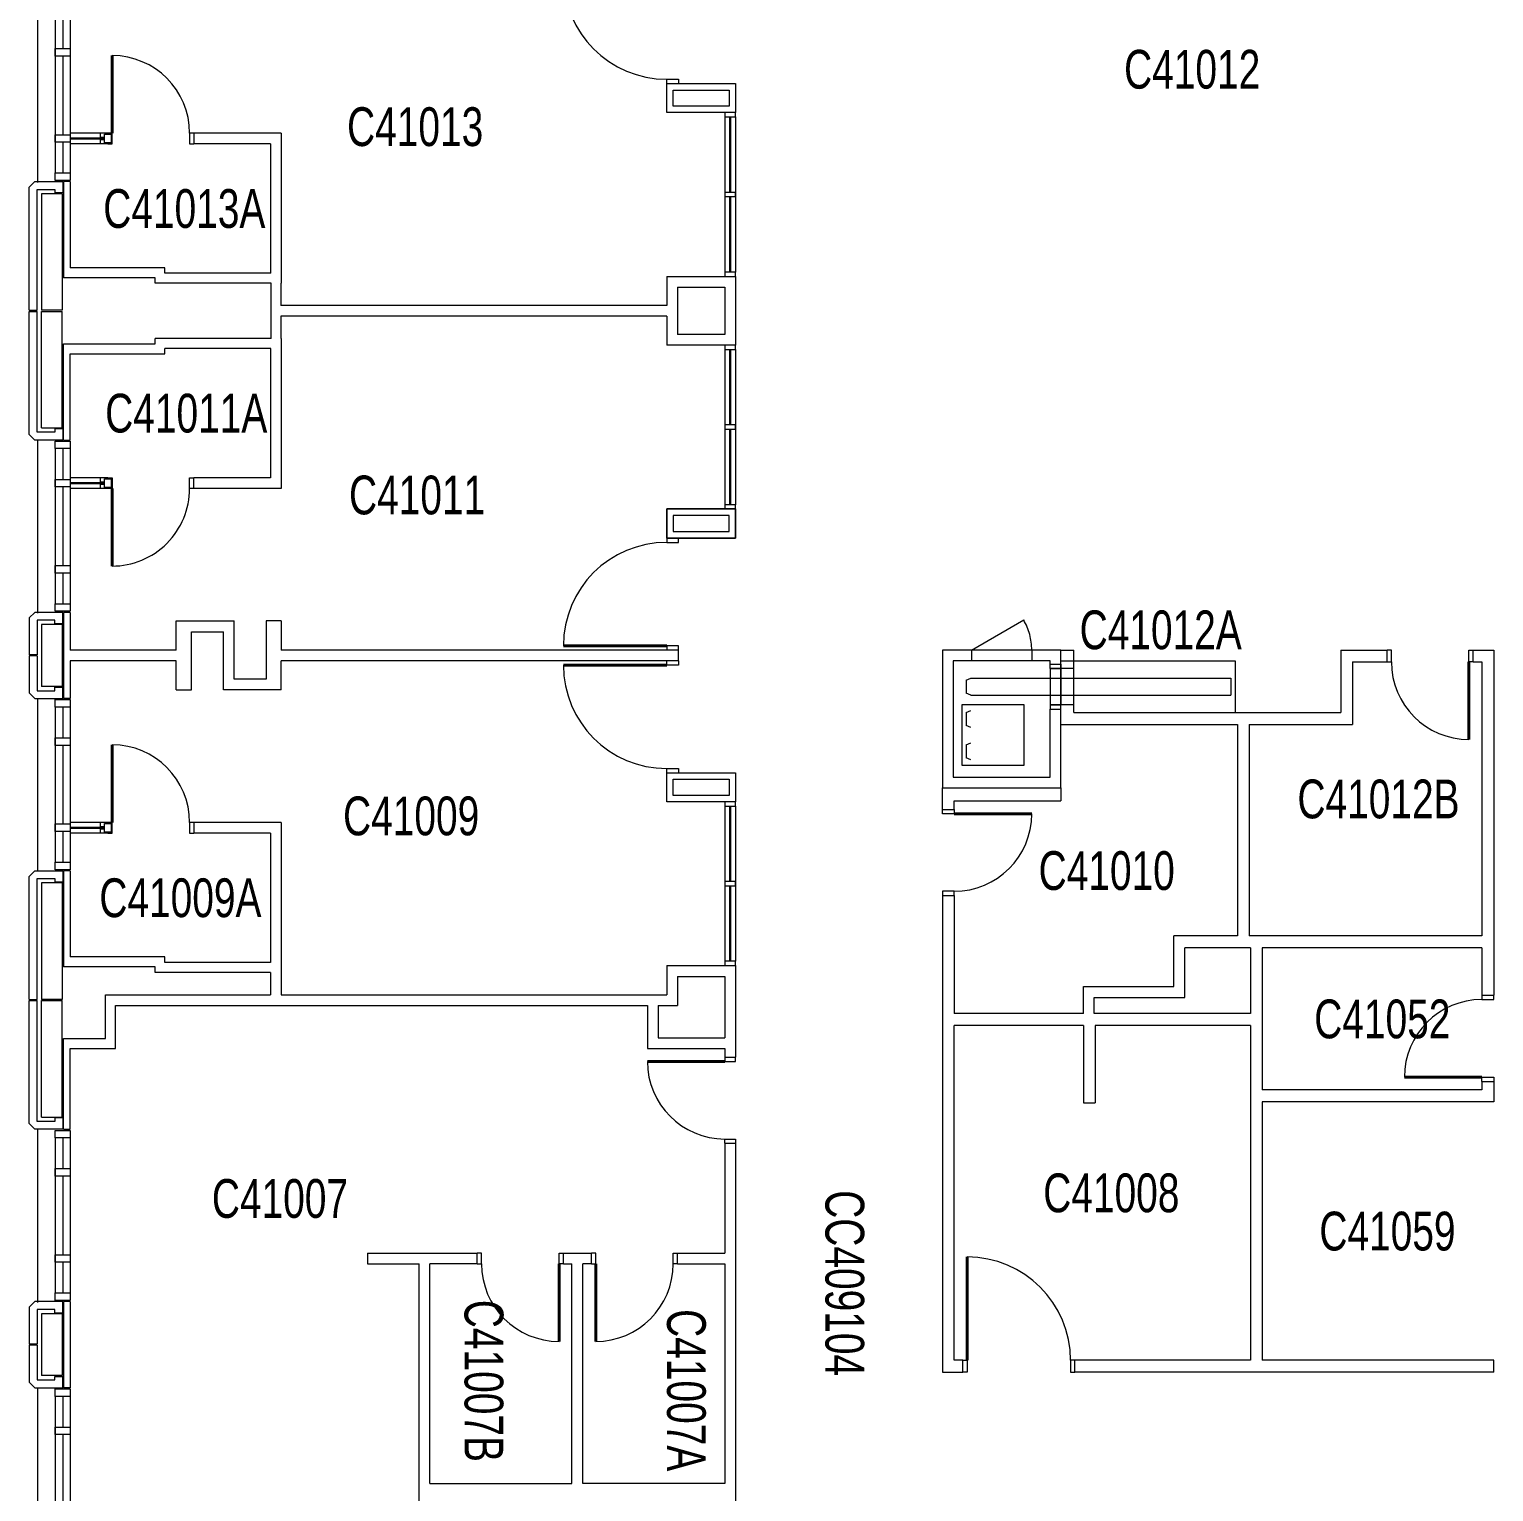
# Model space of a CAD drawing. Header units: inches. Extents: x 1097 to 10841, y 897 to 6841.
# Drawn here: x 9645 to 10325, y 4440 to 5119 of the extents above; entities that cross this region are included whole.
import ezdxf
from ezdxf.enums import TextEntityAlignment as Align

# ---------------------------------------------------------------- set-up
doc = ezdxf.new("R2010")
doc.units = ezdxf.units.IN
doc.header["$MEASUREMENT"] = 0
doc.linetypes.add('DGN5', pattern=[96.743814, 32.247938, -64.495876])
doc.layers.get('0').update_dxf_attribs({"lineweight": 18})
for name, color, linetype, lineweight, true_color in [('Level 15', 7, 'Continuous', 18, 0xfefefe), ('Level 16', 7, 'Continuous', 18, 0xfefefe), ('Level 23', 7, 'Continuous', 18, 0xfefefe), ('Level 25', 7, 'Continuous', 18, 0xfefefe), ('Level 26', 7, 'Continuous', 18, 0xfefefe), ('Level 35', 7, 'Continuous', 18, 0xfefefe), ('Level 48', 7, 'Continuous', 18, 0xfefefe), ('Level 9', 7, 'Continuous', 18, 0xfefefe)]:
    doc.layers.add(name, color=color, linetype=linetype, lineweight=lineweight, true_color=true_color)
doc.styles.add('Styledgn001', font='dgn001.shx')

# ---------------------------------------------------------------- blocks, each defined once
blk = doc.blocks.new('ASHNG17')
at = {"layer": 'Level 25', "color": 2, "linetype": 'Continuous', "lineweight": 40, "true_color": 0xffff00}
blk.add_line((0, -36), (0, 0), dxfattribs=at)
at = {"layer": 'Level 25', "color": 2, "linetype": 'Continuous', "lineweight": 0, "true_color": 0xffff00}
blk.add_ellipse((0, 0), major_axis=(-36.000001, 0), ratio=1, start_param=6.2831850163, end_param=7.8539812946, dxfattribs=at)
at = {"layer": 'Level 26', "color": 2, "linetype": 'Continuous', "lineweight": 13, "true_color": 0xffff00}
for points in [[(-38.000125, 0), (-36, 0), (-36, 4.999875), (-38.000125, 4.999875)], [(1.999875, 0), (-0.00025, 0), (-0.00025, 4.999875), (1.999875, 4.999875)]]:
    blk.add_lwpolyline(points, dxfattribs=at)
blk = doc.blocks.new('ASHNG18')
at = {"layer": 'Level 25', "color": 2, "linetype": 'Continuous', "lineweight": 40, "true_color": 0xffff00}
blk.add_line((0, -36), (0, 0), dxfattribs=at)
at = {"layer": 'Level 25', "color": 2, "linetype": 'Continuous', "lineweight": 0, "true_color": 0xffff00}
blk.add_ellipse((0, 0), major_axis=(36.000001, 0), ratio=1, start_param=4.7123893198, end_param=6.283185598, dxfattribs=at)
at = {"layer": 'Level 26', "color": 2, "linetype": 'Continuous', "lineweight": 13, "true_color": 0xffff00}
for points in [[(-1.999875, 0), (0.000125, 0), (0.000125, 4.999875), (-1.999875, 4.999875)], [(38, 0), (36, 0), (36, 4.999875), (38, 4.999875)]]:
    blk.add_lwpolyline(points, dxfattribs=at)
blk = doc.blocks.new('ASHNG19')
at = {"layer": 'Level 25', "color": 2, "linetype": 'Continuous', "lineweight": 40, "true_color": 0xffff00}
blk.add_line((-36, 0), (0, 0), dxfattribs=at)
at = {"layer": 'Level 25', "color": 2, "linetype": 'Continuous', "lineweight": 0, "true_color": 0xffff00}
blk.add_ellipse((0, 0), major_axis=(0, -36.000001), ratio=1, start_param=4.7123893198, end_param=6.283185598, dxfattribs=at)
at = {"layer": 'Level 26', "color": 2, "linetype": 'Continuous', "lineweight": 13, "true_color": 0xffff00}
for points in [[(0, 1.999875), (0, -0.00025), (4.999875, -0.00025), (4.999875, 1.999875)], [(0, -38.000125), (0, -36), (4.999875, -36), (4.999875, -38.000125)]]:
    blk.add_lwpolyline(points, dxfattribs=at)
blk = doc.blocks.new('ASHNG51')
at = {"layer": 'Level 25', "color": 2, "linetype": 'Continuous', "lineweight": 40, "true_color": 0xffff00}
blk.add_line((36, 0), (0, 0), dxfattribs=at)
at = {"layer": 'Level 25', "color": 2, "linetype": 'Continuous', "lineweight": 0, "true_color": 0xffff00}
blk.add_ellipse((0, 0), major_axis=(0, -36.000001), ratio=1, start_param=6.2831850163, end_param=7.8539812946, dxfattribs=at)
at = {"layer": 'Level 26', "color": 2, "linetype": 'Continuous', "lineweight": 13, "true_color": 0xffff00}
for points in [[(0.000125, 1.999875), (0.000125, -0.000125), (-5.5, -0.000125), (-5.5, 1.999875)], [(0.000125, -38), (0.000125, -36), (-5.5, -36), (-5.5, -38)]]:
    blk.add_lwpolyline(points, dxfattribs=at)
blk = doc.blocks.new('ASHNG52')
at = {"layer": 'Level 25', "color": 2, "linetype": 'Continuous', "lineweight": 40, "true_color": 0xffff00}
blk.add_line((0, -36), (0, 0), dxfattribs=at)
at = {"layer": 'Level 25', "color": 2, "linetype": 'Continuous', "lineweight": 0, "true_color": 0xffff00}
blk.add_ellipse((0, 0), major_axis=(-36.000001, 0), ratio=1, start_param=6.2831850163, end_param=7.8539812946, dxfattribs=at)
at = {"layer": 'Level 26', "color": 2, "linetype": 'Continuous', "lineweight": 13, "true_color": 0xffff00}
for points in [[(-38.000125, -0.000125), (-36, -0.000125), (-36, 5.5), (-38.000125, 5.5)], [(1.999875, -0.000125), (-0.00025, -0.000125), (-0.00025, 5.5), (1.999875, 5.5)]]:
    blk.add_lwpolyline(points, dxfattribs=at)
blk = doc.blocks.new('ASHNG53')
at = {"layer": 'Level 25', "color": 2, "linetype": 'Continuous', "lineweight": 40, "true_color": 0xffff00}
blk.add_line((-36, 0), (0, 0), dxfattribs=at)
at = {"layer": 'Level 25', "color": 2, "linetype": 'Continuous', "lineweight": 0, "true_color": 0xffff00}
blk.add_ellipse((0, 0), major_axis=(0, 36.000001), ratio=1, start_param=6.2831850163, end_param=7.8539812946, dxfattribs=at)
at = {"layer": 'Level 26', "color": 2, "linetype": 'Continuous', "lineweight": 13, "true_color": 0xffff00}
for points in [[(-0.00025, 38.000125), (-0.00025, 36), (5.499875, 36), (5.499875, 38.000125)], [(-0.00025, -1.999875), (-0.00025, 0.00025), (5.499875, 0.00025), (5.499875, -1.999875)]]:
    blk.add_lwpolyline(points, dxfattribs=at)
blk = doc.blocks.new('ASHNG54')
at = {"layer": 'Level 25', "color": 2, "linetype": 'Continuous', "lineweight": 40, "true_color": 0xffff00}
blk.add_line((0, 48), (0, 0), dxfattribs=at)
at = {"layer": 'Level 25', "color": 2, "linetype": 'Continuous', "lineweight": 0, "true_color": 0xffff00}
blk.add_ellipse((0, 0), major_axis=(48, 0), ratio=1, start_param=6.283185, end_param=7.853981, dxfattribs=at)
at = {"layer": 'Level 26', "color": 2, "linetype": 'Continuous', "lineweight": 13, "true_color": 0xffff00}
for points in [[(-2, 0), (0, 0), (0, -5.5), (-2, -5.5)], [(50, 0), (48, 0), (48, -5.5), (50, -5.5)]]:
    blk.add_lwpolyline(points, dxfattribs=at)
blk = doc.blocks.new('ASHNG60')
at = {"layer": 'Level 25', "color": 2, "linetype": 'Continuous', "lineweight": 40, "true_color": 0xffff00}
blk.add_line((0, -36), (0, 0), dxfattribs=at)
at = {"layer": 'Level 25', "color": 2, "linetype": 'Continuous', "lineweight": 13, "true_color": 0xffff00}
for points in [[(-2, 5), (0, 5), (0, 0), (-2, 0)], [(38, 0), (36, 0), (36, 5), (38, 5)]]:
    blk.add_lwpolyline(points, dxfattribs=at)
at = {"layer": 'Level 25', "color": 2, "linetype": 'Continuous', "lineweight": 0, "true_color": 0xffff00}
blk.add_ellipse((0, 0), major_axis=(0, -36), ratio=1, start_param=0, end_param=1.570797, dxfattribs=at)
blk = doc.blocks.new('ASHNG61')
at = {"layer": 'Level 25', "color": 2, "linetype": 'Continuous', "lineweight": 40, "true_color": 0xffff00}
blk.add_line((0, 36), (0, 0), dxfattribs=at)
at = {"layer": 'Level 25', "color": 2, "linetype": 'Continuous', "lineweight": 13, "true_color": 0xffff00}
for points in [[(-2, -5), (0, -5), (0, 0), (-2, 0)], [(38, 0), (36, 0), (36, -5), (38, -5)]]:
    blk.add_lwpolyline(points, dxfattribs=at)
at = {"layer": 'Level 25', "color": 2, "linetype": 'Continuous', "lineweight": 0, "true_color": 0xffff00}
blk.add_ellipse((0, 0), major_axis=(0, -36), ratio=1, start_param=1.570796, end_param=3.141592, dxfattribs=at)
blk = doc.blocks.new('ASHNG62')
at = {"layer": 'Level 25', "color": 2, "linetype": 'Continuous', "lineweight": 40, "true_color": 0xffff00}
blk.add_line((0, 36), (0, 0), dxfattribs=at)
at = {"layer": 'Level 25', "color": 2, "linetype": 'Continuous', "lineweight": 13, "true_color": 0xffff00}
for points in [[(-2, -5), (0, -5), (0, 0), (-2, 0)], [(38, 0), (36, 0), (36, -5), (38, -5)]]:
    blk.add_lwpolyline(points, dxfattribs=at)
at = {"layer": 'Level 25', "color": 2, "linetype": 'Continuous', "lineweight": 0, "true_color": 0xffff00}
blk.add_ellipse((0, 0), major_axis=(0, -36), ratio=1, start_param=1.570796, end_param=3.141592, dxfattribs=at)
blk = doc.blocks.new('ASSWG36')
at = {"layer": 'Level 25', "color": 2, "linetype": 'Continuous', "lineweight": 40, "true_color": 0xffff00}
blk.add_line((-48, 48.00025), (0, 48.00025), dxfattribs=at)
at = {"layer": 'Level 25', "color": 2, "linetype": 'Continuous', "lineweight": 13, "true_color": 0xffff00}
for points in [[(5.5, 50), (5.5, 48), (0, 48), (0, 50)], [(0, -2), (0, 0), (5.5, 0), (5.5, -2)]]:
    blk.add_lwpolyline(points, dxfattribs=at)
at = {"layer": 'Level 25', "color": 2, "linetype": 'Continuous', "lineweight": 0, "true_color": 0xffff00}
blk.add_ellipse((0, 48.00025), major_axis=(0.00002, -48), ratio=1, start_param=4.71238932, end_param=6.283185598, dxfattribs=at)
blk = doc.blocks.new('ASSWG38')
at = {"layer": 'Level 25', "color": 2, "linetype": 'Continuous', "lineweight": 40, "true_color": 0xffff00}
blk.add_line((-48, -48.00025), (0, -48.00025), dxfattribs=at)
at = {"layer": 'Level 25', "color": 2, "linetype": 'Continuous', "lineweight": 13, "true_color": 0xffff00}
for points in [[(0, 2), (0, 0), (5.5, 0), (5.5, 2)], [(5.5, -50), (5.5, -48), (0, -48), (0, -50)]]:
    blk.add_lwpolyline(points, dxfattribs=at)
at = {"layer": 'Level 25', "color": 2, "linetype": 'Continuous', "lineweight": 0, "true_color": 0xffff00}
blk.add_ellipse((0, -48.00025), major_axis=(0.00002, 48), ratio=1, start_param=6.283185016, end_param=7.853981295, dxfattribs=at)
blk = doc.blocks.new('ASSWG39')
at = {"layer": 'Level 25', "color": 2, "linetype": 'Continuous', "lineweight": 40, "true_color": 0xffff00}
blk.add_line((-48, 48.00025), (0, 48.00025), dxfattribs=at)
at = {"layer": 'Level 25', "color": 2, "linetype": 'Continuous', "lineweight": 13, "true_color": 0xffff00}
for points in [[(5.5, 50), (5.5, 48), (0, 48), (0, 50)], [(0, -2), (0, 0), (5.5, 0), (5.5, -2)]]:
    blk.add_lwpolyline(points, dxfattribs=at)
at = {"layer": 'Level 25', "color": 2, "linetype": 'Continuous', "lineweight": 0, "true_color": 0xffff00}
blk.add_ellipse((0, 48.00025), major_axis=(0.00002, -48), ratio=1, start_param=4.71238932, end_param=6.283185598, dxfattribs=at)
blk = doc.blocks.new('WINWIN27')
at = {"layer": 'Level 15', "color": 30, "linetype": 'Continuous', "lineweight": 0, "true_color": 0xf26432}
blk.add_line((-15, -79.874875), (-15, 0.489), dxfattribs=at)
at = {"layer": 'Level 16', "color": 163, "linetype": 'Continuous', "lineweight": 0, "true_color": 0x5587b9}
for p, q in [((-7, -3.5), (-7, -75.499875)), ((0, -3.5), (0, -75.499875))]:
    blk.add_line(p, q, dxfattribs=at)
at = {"layer": 'Level 16', "color": 163, "linetype": 'Continuous', "lineweight": 13, "true_color": 0x5587b9}
for p, q in [((-3.5, -3.5), (-3.5, -17.75)), ((-3.5, -21.25), (-3.5, -57.749875)), ((-3.5, -61.249875), (-3.5, -75.499875))]:
    blk.add_line(p, q, dxfattribs=at)
for points in [[(0, -3.5), (-7, -3.5), (-7, 0), (0, 0), (0, -3.5)], [(0, -21.25), (-7, -21.25), (-7, -17.75), (0, -17.75), (0, -21.25)], [(0, -61.249875), (-7, -61.249875), (-7, -57.749875), (0, -57.749875), (0, -61.249875)], [(0, -78.999875), (-7, -78.999875), (-7, -75.499875), (0, -75.499875), (0, -78.999875)]]:
    blk.add_lwpolyline(points, close=True, dxfattribs=at)
blk = doc.blocks.new('WINWIN28')
at = {"layer": 'Level 15', "color": 30, "linetype": 'Continuous', "lineweight": 0, "true_color": 0xf26432}
blk.add_line((-15, -79.874875), (-15, 0.489), dxfattribs=at)
at = {"layer": 'Level 16', "color": 163, "linetype": 'Continuous', "lineweight": 0, "true_color": 0x5587b9}
for p, q in [((-7, -3.5), (-7, -75.499875)), ((0, -3.5), (0, -75.499875))]:
    blk.add_line(p, q, dxfattribs=at)
at = {"layer": 'Level 16', "color": 163, "linetype": 'Continuous', "lineweight": 13, "true_color": 0x5587b9}
for p, q in [((-3.5, -3.5), (-3.5, -17.75)), ((-3.5, -21.25), (-3.5, -57.749875)), ((-3.5, -61.249875), (-3.5, -75.499875))]:
    blk.add_line(p, q, dxfattribs=at)
for points in [[(0, -3.5), (-7, -3.5), (-7, 0), (0, 0), (0, -3.5)], [(0, -21.25), (-7, -21.25), (-7, -17.75), (0, -17.75), (0, -21.25)], [(0, -61.249875), (-7, -61.249875), (-7, -57.749875), (0, -57.749875), (0, -61.249875)], [(0, -78.999875), (-7, -78.999875), (-7, -75.499875), (0, -75.499875), (0, -78.999875)]]:
    blk.add_lwpolyline(points, close=True, dxfattribs=at)
blk = doc.blocks.new('WINWIN29')
at = {"layer": 'Level 15', "color": 30, "linetype": 'Continuous', "lineweight": 0, "true_color": 0xf26432}
blk.add_line((-15, -79.874875), (-15, 0.489), dxfattribs=at)
at = {"layer": 'Level 16', "color": 163, "linetype": 'Continuous', "lineweight": 0, "true_color": 0x5587b9}
for p, q in [((-7, -3.5), (-7, -75.499875)), ((0, -3.5), (0, -75.499875))]:
    blk.add_line(p, q, dxfattribs=at)
at = {"layer": 'Level 16', "color": 163, "linetype": 'Continuous', "lineweight": 13, "true_color": 0x5587b9}
for p, q in [((-3.5, -3.5), (-3.5, -17.75)), ((-3.5, -21.25), (-3.5, -57.749875)), ((-3.5, -61.249875), (-3.5, -75.499875))]:
    blk.add_line(p, q, dxfattribs=at)
for points in [[(0, -3.5), (-7, -3.5), (-7, 0), (0, 0), (0, -3.5)], [(0, -21.25), (-7, -21.25), (-7, -17.75), (0, -17.75), (0, -21.25)], [(0, -61.249875), (-7, -61.249875), (-7, -57.749875), (0, -57.749875), (0, -61.249875)], [(0, -78.999875), (-7, -78.999875), (-7, -75.499875), (0, -75.499875), (0, -78.999875)]]:
    blk.add_lwpolyline(points, close=True, dxfattribs=at)
blk = doc.blocks.new('WINWIN30')
at = {"layer": 'Level 15', "color": 30, "linetype": 'Continuous', "lineweight": 0, "true_color": 0xf26432}
blk.add_line((-15, -79.874875), (-15, 0.489), dxfattribs=at)
at = {"layer": 'Level 16', "color": 163, "linetype": 'Continuous', "lineweight": 0, "true_color": 0x5587b9}
for p, q in [((-7, -3.5), (-7, -75.499875)), ((0, -3.5), (0, -75.499875))]:
    blk.add_line(p, q, dxfattribs=at)
at = {"layer": 'Level 16', "color": 163, "linetype": 'Continuous', "lineweight": 13, "true_color": 0x5587b9}
for p, q in [((-3.5, -3.5), (-3.5, -17.75)), ((-3.5, -21.25), (-3.5, -57.749875)), ((-3.5, -61.249875), (-3.5, -75.499875))]:
    blk.add_line(p, q, dxfattribs=at)
for points in [[(0, -3.5), (-7, -3.5), (-7, 0), (0, 0), (0, -3.5)], [(0, -21.25), (-7, -21.25), (-7, -17.75), (0, -17.75), (0, -21.25)], [(0, -61.249875), (-7, -61.249875), (-7, -57.749875), (0, -57.749875), (0, -61.249875)], [(0, -78.999875), (-7, -78.999875), (-7, -75.499875), (0, -75.499875), (0, -78.999875)]]:
    blk.add_lwpolyline(points, close=True, dxfattribs=at)
blk = doc.blocks.new('WINWIN31')
at = {"layer": 'Level 15', "color": 30, "linetype": 'Continuous', "lineweight": 0, "true_color": 0xf26432}
blk.add_line((-15, -79.874875), (-15, 0.489), dxfattribs=at)
at = {"layer": 'Level 16', "color": 163, "linetype": 'Continuous', "lineweight": 0, "true_color": 0x5587b9}
for p, q in [((-7, -3.5), (-7, -75.499875)), ((0, -3.5), (0, -75.499875))]:
    blk.add_line(p, q, dxfattribs=at)
at = {"layer": 'Level 16', "color": 163, "linetype": 'Continuous', "lineweight": 13, "true_color": 0x5587b9}
for p, q in [((-3.5, -3.5), (-3.5, -17.75)), ((-3.5, -21.25), (-3.5, -57.749875)), ((-3.5, -61.249875), (-3.5, -75.499875))]:
    blk.add_line(p, q, dxfattribs=at)
for points in [[(0, -3.5), (-7, -3.5), (-7, 0), (0, 0), (0, -3.5)], [(0, -21.25), (-7, -21.25), (-7, -17.75), (0, -17.75), (0, -21.25)], [(0, -61.249875), (-7, -61.249875), (-7, -57.749875), (0, -57.749875), (0, -61.249875)], [(0, -78.999875), (-7, -78.999875), (-7, -75.499875), (0, -75.499875), (0, -78.999875)]]:
    blk.add_lwpolyline(points, close=True, dxfattribs=at)
blk = doc.blocks.new('BOPEN9')
at = {"layer": 'Level 25', "color": 2, "linetype": 'Continuous', "lineweight": 0, "true_color": 0xffff00}
for p, q in [((-2.500125, 0), (2.5, 0)), ((-2.50025, -17), (2.5, -17))]:
    blk.add_line(p, q, dxfattribs=at)
at = {"layer": 'Level 26', "color": 2, "linetype": 'Continuous', "lineweight": 13, "true_color": 0xffff00}
for points in [[(2.5, 2), (2.5, 0), (-2.5, 0), (-2.5, 2)], [(2.5, -19), (2.5, -17), (-2.5, -17), (-2.5, -19)]]:
    blk.add_lwpolyline(points, dxfattribs=at)
blk = doc.blocks.new('ACCDOR1')
at = {"layer": 'Level 25', "color": 2, "linetype": 'DGN5', "lineweight": 0, "true_color": 0xffff00}
for p, q in [((0, 0), (24.24875, 14)), ((0, 0), (0, -5)), ((28, 0), (28, -5))]:
    blk.add_line(p, q, dxfattribs=at)
blk.add_ellipse((0, 0), major_axis=(27.99995, 0), ratio=1, start_param=0, end_param=0.523598097, dxfattribs=at)
blk = doc.blocks.new('PANEL5')
at = {"layer": 'Level 16', "color": 151, "linetype": 'Continuous', "lineweight": 0, "true_color": 0x64b9ff}
for p, q in [((13.99975, 2.489), (0, 2.489)), ((13.99975, -2.511), (0, -2.511))]:
    blk.add_line(p, q, dxfattribs=at)
at = {"layer": 'Level 16', "color": 151, "linetype": 'Continuous', "lineweight": 30, "true_color": 0x64b9ff}
blk.add_line((0, 0), (16, 0), dxfattribs=at)
at = {"layer": 'Level 16', "color": 151, "linetype": 'Continuous', "lineweight": 13, "true_color": 0x64b9ff}
blk.add_lwpolyline([(14, -0.511), (16, -0.511), (16, 1.989), (19, 1.989), (19, -2.011), (16, -2.011), (16, 0.489), (14, 0.489)], dxfattribs=at)
blk = doc.blocks.new('PANEL6')
at = {"layer": 'Level 16', "color": 151, "linetype": 'Continuous', "lineweight": 0, "true_color": 0x64b9ff}
for p, q in [((13.99975, 2.489), (0, 2.489)), ((13.99975, -2.511), (0, -2.511))]:
    blk.add_line(p, q, dxfattribs=at)
at = {"layer": 'Level 16', "color": 151, "linetype": 'Continuous', "lineweight": 30, "true_color": 0x64b9ff}
blk.add_line((0, 0), (16, 0), dxfattribs=at)
at = {"layer": 'Level 16', "color": 151, "linetype": 'Continuous', "lineweight": 13, "true_color": 0x64b9ff}
blk.add_lwpolyline([(14, -0.511), (16, -0.511), (16, 1.989), (19, 1.989), (19, -2.011), (16, -2.011), (16, 0.489), (14, 0.489)], dxfattribs=at)
blk = doc.blocks.new('PANEL7')
at = {"layer": 'Level 16', "color": 151, "linetype": 'Continuous', "lineweight": 0, "true_color": 0x64b9ff}
for p, q in [((13.99975, 2.489), (0, 2.489)), ((13.99975, -2.511), (0, -2.511))]:
    blk.add_line(p, q, dxfattribs=at)
at = {"layer": 'Level 16', "color": 151, "linetype": 'Continuous', "lineweight": 30, "true_color": 0x64b9ff}
blk.add_line((0, 0), (16, 0), dxfattribs=at)
at = {"layer": 'Level 16', "color": 151, "linetype": 'Continuous', "lineweight": 13, "true_color": 0x64b9ff}
blk.add_lwpolyline([(14, -0.511), (16, -0.511), (16, 1.989), (19, 1.989), (19, -2.011), (16, -2.011), (16, 0.489), (14, 0.489)], dxfattribs=at)

msp = doc.modelspace()

# ---------------------------------------------------------------- linework, layer by layer
at = {"layer": 'Level 15', "color": 30, "linetype": 'Continuous', "lineweight": 13, "true_color": 0xf26432}
for p, q in [((9647.169, 5048.555), (9644.544, 5045.93)), ((9644.544, 4988.794), (9644.544, 5045.93)), ((9647.169, 5048.555), (9660.043875, 5048.555)), ((9660.043875, 5048.555), (9660.043875, 5043.304875)), ((9648.169, 4988.793875), (9648.169, 5044.929875)), ((9648.169, 5044.929875), (9656.41875, 5044.929875)), ((9650.169, 5042.929875), (9650.169, 4988.793875)), ((9659.794, 5042.92975), (9650.169, 5042.929875)), ((9656.41875, 5044.929875), (9656.41875, 5043.304875)), ((9660.043875, 5043.304875), (9656.41875, 5043.304875)), ((9659.794, 5042.92975), (9659.794, 4988.793875)), ((9644.544, 4988.794), (9648.169, 4988.793875)), ((9644.544, 4931.18), (9644.544, 4988.294)), ((9644.544, 4988.294), (9648.169, 4988.293875)), ((9648.169, 4932.18), (9648.169, 4988.293875)), ((9659.794, 4988.793875), (9650.169, 4988.793875)), ((9650.169, 4934.18), (9650.169, 4988.293875)), ((9650.169, 4988.293875), (9659.794, 4988.293875)), ((9659.794, 4934.179875), (9659.794, 4988.293875)), ((9647.169, 4928.555), (9644.544, 4931.18)), ((9656.41875, 4932.18), (9648.169, 4932.18)), ((9650.169, 4934.18), (9659.794, 4934.179875)), ((9656.41875, 4933.805), (9656.41875, 4932.18)), ((9660.043875, 4933.805), (9656.41875, 4933.805)), ((9660.043875, 4933.805), (9660.043875, 4928.555)), ((9660.043875, 4928.555), (9647.169, 4928.555)), ((9644.544, 4845.93), (9647.169, 4848.555)), ((9660.043875, 4848.555), (9647.169, 4848.555)), ((9660.043875, 4843.304875), (9660.043875, 4848.555)), ((9644.544, 4845.93), (9644.544, 4828.794)), ((9656.41875, 4844.929875), (9648.169, 4844.929875)), ((9648.169, 4844.929875), (9648.169, 4828.794)), ((9650.169, 4842.929875), (9650.169, 4814.18)), ((9659.794, 4842.92975), (9650.169, 4842.929875)), ((9656.41875, 4843.304875), (9656.41875, 4844.929875)), ((9656.41875, 4843.304875), (9660.043875, 4843.304875)), ((9659.794, 4842.92975), (9659.794, 4814.179875)), ((9648.169, 4828.794), (9644.544, 4828.794)), ((9644.544, 4828.294), (9644.544, 4811.18)), ((9648.169, 4828.293875), (9644.544, 4828.294)), ((9648.169, 4828.293875), (9648.169, 4812.18)), ((9647.169, 4808.555), (9644.544, 4811.18)), ((9647.169, 4808.555), (9660.043875, 4808.555)), ((9648.169, 4812.18), (9656.41875, 4812.18)), ((9659.794, 4814.179875), (9650.169, 4814.18)), ((9656.41875, 4812.18), (9656.41875, 4813.805)), ((9656.41875, 4813.805), (9660.043875, 4813.805)), ((9660.043875, 4808.555), (9660.043875, 4813.805)), ((9647.169, 4728.55475), (9644.544, 4725.92975)), ((9647.169, 4728.55475), (9660.043875, 4728.55475)), ((9660.043875, 4728.55475), (9660.043875, 4723.304625)), ((9644.544, 4668.79375), (9644.544, 4725.92975)), ((9648.169, 4668.793625), (9648.169, 4724.929625)), ((9648.169, 4724.929625), (9656.41875, 4724.929625)), ((9650.169, 4722.929625), (9650.169, 4668.793625)), ((9659.794, 4722.9295), (9650.169, 4722.929625)), ((9656.41875, 4724.929625), (9656.41875, 4723.304625)), ((9660.043875, 4723.304625), (9656.41875, 4723.304625)), ((9659.794, 4722.9295), (9659.794, 4668.793625)), ((9644.544, 4668.79375), (9648.169, 4668.793625)), ((9644.544, 4611.17975), (9644.544, 4668.29375)), ((9644.544, 4668.29375), (9648.169, 4668.293625)), ((9648.169, 4612.17975), (9648.169, 4668.293625)), ((9659.794, 4668.793625), (9650.169, 4668.793625)), ((9650.169, 4614.17975), (9650.169, 4668.293625)), ((9650.169, 4668.293625), (9659.794, 4668.293625)), ((9659.794, 4614.179625), (9659.794, 4668.293625)), ((9647.169, 4608.55475), (9644.544, 4611.17975)), ((9656.41875, 4612.17975), (9648.169, 4612.17975)), ((9650.169, 4614.17975), (9659.794, 4614.179625)), ((9656.41875, 4613.80475), (9656.41875, 4612.17975)), ((9660.043875, 4613.80475), (9656.41875, 4613.80475)), ((9660.043875, 4613.80475), (9660.043875, 4608.55475)), ((9660.043875, 4608.55475), (9647.169, 4608.55475)), ((9644.544, 4525.93), (9647.169, 4528.555)), ((9644.544, 4525.93), (9644.544, 4508.794)), ((9660.043875, 4528.555), (9647.169, 4528.555)), ((9656.41875, 4524.929875), (9648.169, 4524.929875)), ((9648.169, 4524.929875), (9648.169, 4508.794)), ((9650.169, 4522.929875), (9650.169, 4494.18)), ((9659.794, 4522.92975), (9650.169, 4522.929875)), ((9656.41875, 4523.304875), (9656.41875, 4524.929875)), ((9656.41875, 4523.304875), (9660.043875, 4523.304875)), ((9659.794, 4522.92975), (9659.794, 4494.179875)), ((9660.043875, 4523.304875), (9660.043875, 4528.555)), ((9648.169, 4508.794), (9644.544, 4508.794)), ((9644.544, 4508.294), (9644.544, 4491.18)), ((9648.169, 4508.293875), (9644.544, 4508.294)), ((9648.169, 4508.293875), (9648.169, 4492.18)), ((9647.169, 4488.555), (9644.544, 4491.18)), ((9647.169, 4488.555), (9660.043875, 4488.555)), ((9648.169, 4492.18), (9656.41875, 4492.18)), ((9659.794, 4494.179875), (9650.169, 4494.18)), ((9656.41875, 4492.18), (9656.41875, 4493.805)), ((9656.41875, 4493.805), (9660.043875, 4493.805)), ((9660.043875, 4488.555), (9660.043875, 4493.805))]:
    msp.add_line(p, q, dxfattribs=at)
at = {"layer": 'Level 16', "color": 151, "linetype": 'Continuous', "lineweight": 0, "true_color": 0x64b9ff}
for points in [[(9940.544, 5094.044), (9972.544, 5094.044), (9972.544, 5080.544), (9940.544, 5080.544), (9940.544, 5094.044)], [(9940.544, 4896.544), (9972.544, 4896.544), (9972.544, 4883.044), (9940.544, 4883.044), (9940.544, 4896.544)], [(9940.544, 4774.044), (9972.544, 4774.044), (9972.544, 4760.544), (9940.544, 4760.544), (9940.544, 4774.044)]]:
    msp.add_lwpolyline(points, close=True, dxfattribs=at)
at = {"layer": 'Level 23', "color": 2, "linetype": 'Continuous', "lineweight": 13, "true_color": 0xffff00}
for p, q in [((9940.544, 5080.544), (9940.544125, 5094.044125)), ((9940.544125, 5094.044125), (9972.544, 5094.044)), ((9972.544, 5094.044), (9972.544125, 5080.544125)), ((9943.544, 5083.544), (9943.544125, 5091.044125)), ((9943.544125, 5091.044125), (9969.544, 5091.044)), ((9969.544, 5091.044), (9969.544125, 5083.544125)), ((9972.544125, 5080.544125), (9940.544, 5080.544)), ((9969.544125, 5083.544125), (9943.544, 5083.544)), ((9680.99825, 5071.044), (9677.544, 5071.044)), ((9677.544, 5069.042375), (9677.544, 5071.044)), ((9677.544, 5066.044), (9677.544, 5068.044125)), ((9680.99825, 5066.044), (9677.544, 5066.044)), ((9680.99825, 5071.044), (9680.99825, 5070.558625)), ((9680.99825, 5066.544125), (9680.99825, 5066.044)), ((9720.99825, 5071.044), (9720.99825, 5066.044)), ((9761.544, 5071.044), (9720.99825, 5071.044)), ((9756.544, 5066.044), (9720.99825, 5066.044)), ((9756.544, 5066.044), (9756.544, 5006.044125)), ((9761.544, 5071.044), (9761.544, 5001.419)), ((9660.418875, 5048.555), (9660.418875, 5003.918875)), ((9663.544, 5048.555), (9660.418875, 5048.555)), ((9663.544, 5048.555), (9663.544, 5008.544)), ((9707.544, 5008.544), (9663.544, 5008.544)), ((9707.544, 5006.044), (9707.544, 5008.544)), ((9756.731375, 5006.044), (9707.544, 5006.044)), ((9702.918875, 5003.918875), (9660.418875, 5003.918875)), ((9702.918875, 5001.418875), (9702.918875, 5003.918875)), ((9756.918875, 5001.418875), (9702.918875, 5001.418875)), ((9756.918875, 4975.669), (9756.918875, 5001.418875)), ((9761.544, 4991.044), (9761.544, 5001.418875)), ((9940.544, 5004.544125), (9972.544, 5004.544)), ((9940.544, 5004.544125), (9940.544, 4991.044125)), ((9945.544, 4999.544125), (9967.544, 4999.544)), ((9945.544, 4999.544125), (9945.544125, 4977.544)), ((9967.544, 4999.544), (9967.543875, 4977.544125)), ((9972.544, 5004.544), (9972.543875, 4972.544125)), ((9940.544, 4991.044125), (9761.356625, 4991.044125)), ((9940.544125, 4986.044), (9761.356625, 4986.044)), ((9761.544, 4975.669), (9761.544, 4986.043875)), ((9940.544125, 4986.044), (9940.544125, 4972.544)), ((9660.418875, 4928.555), (9660.418875, 4973.169)), ((9660.418875, 4973.169), (9702.918875, 4973.169)), ((9702.918875, 4973.169), (9702.918875, 4975.669)), ((9756.918875, 4975.669), (9702.918875, 4975.669)), ((9756.731375, 4971.044), (9707.544, 4971.044)), ((9707.544, 4968.544), (9707.544, 4971.044)), ((9756.544, 4971.044125), (9756.544, 4911.044)), ((9761.544, 4975.669125), (9761.544, 4906.044)), ((9972.543875, 4972.544125), (9940.544125, 4972.544)), ((9967.543875, 4977.544125), (9945.544125, 4977.544)), ((9663.544, 4928.555), (9663.544, 4968.544)), ((9663.544, 4968.544), (9707.544, 4968.544)), ((9660.418875, 4928.555), (9663.544, 4928.555)), ((9680.99825, 4911.044), (9677.544, 4911.044)), ((9677.544, 4909.044), (9677.544, 4911.044)), ((9680.99825, 4910.547375), (9680.99825, 4911.044)), ((9720.99825, 4906.044), (9720.99825, 4911.044)), ((9756.544, 4911.044), (9720.99825, 4911.044)), ((9677.544, 4906.044), (9677.544, 4908.039375)), ((9680.99825, 4906.044), (9677.544, 4906.044)), ((9680.99825, 4906.044), (9680.99825, 4906.544)), ((9761.544, 4906.044), (9720.99825, 4906.044)), ((9972.544125, 4896.544125), (9940.544, 4896.544)), ((9940.544, 4896.544), (9940.544125, 4883.044125)), ((9972.544, 4883.044), (9972.544125, 4896.544125)), ((9969.544125, 4893.544125), (9943.544, 4893.544)), ((9943.544, 4893.544), (9943.544125, 4886.044125)), ((9969.544, 4886.044), (9969.544125, 4893.544125)), ((9940.544125, 4883.044125), (9972.544, 4883.044)), ((9943.544125, 4886.044125), (9969.544, 4886.044)), ((9660.418875, 4848.555), (9660.418875, 4808.555)), ((9663.544, 4848.555), (9660.418875, 4848.555)), ((9663.544, 4848.555), (9663.544, 4831.044125)), ((9712.794, 4844.543875), (9739.669, 4844.544)), ((9712.794, 4831.044), (9712.794, 4844.543875)), ((9739.669, 4817.544125), (9739.669, 4844.544)), ((9754.544, 4844.544), (9754.544, 4817.544125)), ((9761.544125, 4844.544), (9754.544, 4844.544)), ((9761.544125, 4844.544), (9761.544125, 4831.044125)), ((9719.794, 4839.543875), (9734.669, 4839.544)), ((9719.794, 4812.543875), (9719.794, 4839.543875)), ((9734.669, 4812.544), (9734.669, 4839.544)), ((9712.794, 4831.044), (9663.544, 4831.044125)), ((9946.044, 4831.044125), (9761.544125, 4831.044125)), ((9946.044, 4826.044), (9946.044, 4831.044125)), ((10068.544, 4831.044), (10068.544, 4767.044)), ((10123.544, 4831.044), (10068.544, 4831.044)), ((10123.544, 4822.544), (10123.544, 4831.044)), ((10123.544, 4831.044), (10129.544125, 4831.044)), ((10129.544125, 4822.544), (10129.544125, 4831.044)), ((10253.544, 4831.044), (10275.044, 4831.044)), ((10253.544, 4831.044), (10253.544, 4802.043875)), ((10275.044, 4825.543875), (10275.044, 4831.044)), ((10315.044, 4831.044), (10324.544, 4831.044)), ((10315.044, 4825.543875), (10315.044, 4831.044)), ((10324.544, 4831.044), (10324.544, 4670.794125)), ((9712.794, 4826.043875), (9663.544, 4826.044)), ((9663.544, 4826.044), (9663.544, 4808.555)), ((9712.794, 4812.543875), (9712.794, 4826.043875)), ((9946.044, 4826.044), (9761.544125, 4826.044)), ((9761.544125, 4812.544), (9761.544125, 4826.044)), ((10073.544, 4826.044), (10073.544, 4772.044)), ((10118.544, 4826.044), (10073.544, 4826.044)), ((10118.544, 4824.544125), (10118.544, 4826.044)), ((10118.544, 4824.544125), (10123.544, 4824.544)), ((10123.544, 4803.544125), (10123.544, 4824.544)), ((10129.544125, 4822.544), (10123.54425, 4822.544)), ((10259.044125, 4825.543875), (10275.044, 4825.543875)), ((10259.044125, 4825.543875), (10259.044125, 4796.54375)), ((10315.044, 4825.543875), (10319.044, 4825.543875)), ((10319.044, 4825.543875), (10319.044, 4698.294125)), ((9754.544, 4817.544125), (9739.669, 4817.544125)), ((9663.544, 4808.555), (9660.418875, 4808.555)), ((9712.794, 4812.543875), (9719.794, 4812.543875)), ((9761.544125, 4812.544), (9734.669, 4812.544)), ((10118.543875, 4772.04425), (10118.544, 4803.54425)), ((10118.544, 4803.54425), (10123.544, 4803.544125)), ((10123.544, 4796.543875), (10123.544, 4805.544)), ((10129.544125, 4805.544), (10123.54425, 4805.544)), ((10129.544125, 4802.044), (10129.544125, 4805.544)), ((10129.544125, 4802.044), (10253.544, 4802.043875)), ((10123.543875, 4767.044125), (10123.544, 4796.543875)), ((10123.544, 4796.543875), (10205.544, 4796.54375)), ((10205.544, 4796.54375), (10205.544, 4698.294125)), ((10211.044, 4796.54375), (10259.044125, 4796.54375)), ((10211.044, 4796.54375), (10211.044, 4698.294125)), ((9940.544, 4760.544), (9940.544125, 4774.044125)), ((9940.544125, 4774.044125), (9972.544, 4774.044)), ((9972.544, 4774.044), (9972.544125, 4760.544125)), ((9943.544, 4763.544), (9943.544125, 4771.044125)), ((9943.544125, 4771.044125), (9969.544, 4771.044)), ((9969.544, 4771.044), (9969.544125, 4763.544125)), ((10068.543875, 4767.044), (10123.543875, 4767.044125)), ((10068.543875, 4757.044), (10068.543875, 4767.044)), ((10068.544, 4767.044), (10123.543875, 4767.044125)), ((10073.544, 4772.044), (10118.543875, 4772.04425)), ((10123.543875, 4767.044125), (10123.543875, 4761.044125)), ((9972.544125, 4760.544125), (9940.544, 4760.544)), ((9969.544125, 4763.544125), (9943.544, 4763.544)), ((10074.044, 4761.044), (10123.543875, 4761.044125)), ((10074.044, 4757.044), (10074.044, 4761.044)), ((10068.543875, 4757.044), (10074.044, 4757.044)), ((9680.99825, 4751.044), (9677.544, 4751.044)), ((9677.544, 4749.041125), (9677.544, 4751.044)), ((9677.544, 4746.044), (9677.544, 4748.044125)), ((9680.99825, 4751.044), (9680.99825, 4750.544625)), ((9680.99825, 4746.544125), (9680.99825, 4746.044)), ((9720.99825, 4751.044), (9720.99825, 4746.044)), ((9761.544, 4751.044), (9720.99825, 4751.044)), ((9761.544, 4751.044), (9761.544, 4671.04375)), ((9680.99825, 4746.044), (9677.544, 4746.044)), ((9756.544, 4746.044), (9720.99825, 4746.044)), ((9756.544, 4746.044), (9756.544, 4686.04375)), ((9660.418875, 4728.55475), (9660.418875, 4683.918625)), ((9663.544, 4728.55475), (9660.418875, 4728.55475)), ((9663.544, 4728.55475), (9663.544, 4688.54375)), ((10068.543875, 4717.044), (10074.044, 4717.044)), ((10068.543875, 4717.044), (10068.544, 4495.794125)), ((10074.044, 4717.044), (10074.044125, 4662.294125)), ((10176.044, 4674.79425), (10176.044, 4698.294125)), ((10205.544, 4698.294125), (10176.044, 4698.294125)), ((10181.044125, 4669.794125), (10181.044125, 4692.794125)), ((10211.544, 4692.794125), (10181.044125, 4692.794125)), ((10319.044, 4698.294125), (10211.044, 4698.294125)), ((10211.544, 4692.794125), (10211.544, 4662.294125)), ((10217.044, 4692.794125), (10217.044, 4626.794125)), ((10319.044, 4692.794125), (10217.044, 4692.794125)), ((10319.044, 4692.794125), (10319.044, 4670.794125)), ((9707.544, 4688.54375), (9663.544, 4688.54375)), ((9707.544, 4686.04375), (9707.544, 4688.54375)), ((9756.544, 4686.04375), (9707.544, 4686.04375)), ((9702.918875, 4683.918625), (9660.418875, 4683.918625)), ((9702.918875, 4681.418625), (9702.918875, 4683.918625)), ((9756.544, 4681.418625), (9702.918875, 4681.418625)), ((9756.544, 4681.418625), (9756.544, 4671.04375)), ((9940.544, 4684.544125), (9972.544, 4684.544)), ((9940.544, 4684.544125), (9940.544, 4671.04375)), ((9945.544125, 4679.544125), (9967.544, 4679.544)), ((9945.544125, 4679.544125), (9945.544125, 4666.04375)), ((9967.544, 4679.544), (9967.544, 4651.04375)), ((9972.544, 4684.544), (9972.544, 4642.044)), ((10134.044, 4662.294125), (10134.044, 4674.79425)), ((10134.044, 4674.79425), (10176.044, 4674.79425)), ((9679.919, 4671.04375), (9756.544, 4671.04375)), ((9679.919, 4650.668875), (9679.919, 4671.04375)), ((9684.544, 4646.04375), (9684.544, 4666.04375)), ((9684.544, 4666.04375), (9931.544, 4666.04375)), ((9761.544, 4671.04375), (9940.544, 4671.04375)), ((9931.544, 4666.04375), (9931.544, 4646.04375)), ((9936.544125, 4666.04375), (9936.544125, 4651.04375)), ((9936.544125, 4666.04375), (9945.544125, 4666.04375)), ((10139.044, 4662.294125), (10139.044, 4669.794125)), ((10139.044, 4669.794125), (10181.044125, 4669.794125)), ((10319.044, 4670.794125), (10324.544, 4670.794125)), ((10134.044, 4662.294125), (10074.044125, 4662.294125)), ((10211.544, 4662.294125), (10139.044, 4662.294125)), ((10074.044125, 4501.294125), (10074.044125, 4656.794125)), ((10134.044125, 4656.794125), (10074.044125, 4656.794125)), ((10134.044125, 4656.794125), (10134.044125, 4620.794125)), ((10211.544, 4656.794125), (10139.54425, 4656.794125)), ((10139.54425, 4656.794125), (10139.54425, 4620.794125)), ((10211.544, 4656.794125), (10211.544, 4501.294125)), ((9660.418875, 4608.55475), (9660.418875, 4650.668875)), ((9660.418875, 4650.668875), (9679.919, 4650.668875)), ((9663.544, 4608.55475), (9663.544, 4646.04375)), ((9663.544, 4646.04375), (9684.544, 4646.04375)), ((9931.544, 4646.04375), (9967.544, 4646.04375)), ((9936.544125, 4651.04375), (9967.544, 4651.04375)), ((9967.544, 4646.04375), (9967.544, 4642.044)), ((9967.544, 4642.044), (9972.544, 4642.044)), ((10319.044, 4626.794125), (10217.044, 4626.794125)), ((10319.044, 4630.794125), (10319.044, 4626.794125)), ((10319.044, 4630.794125), (10324.544, 4630.794125)), ((10324.544, 4630.794125), (10324.544, 4621.294125)), ((10134.044125, 4620.794125), (10139.54425, 4620.794125)), ((10324.544, 4621.294125), (10217.044, 4621.294125)), ((10217.044, 4621.294125), (10217.044, 4501.294125)), ((9660.418875, 4608.55475), (9663.544, 4608.55475)), ((9967.544, 4602.044), (9972.544, 4602.044)), ((9967.544, 4602.044), (9967.544, 4551.0425)), ((9972.544, 4602.044), (9972.544, 4422.04275)), ((9801.544, 4551.0425), (9801.544, 4546.042375)), ((9801.544, 4551.0425), (9852.544, 4551.0425)), ((9852.544, 4546.042375), (9852.544, 4551.0425)), ((9892.544, 4546.042375), (9892.544, 4551.0425)), ((9892.544, 4551.0425), (9905.544, 4551.0425)), ((9905.544, 4546.042375), (9905.544, 4551.0425)), ((9945.544, 4551.0425), (9967.544, 4551.0425)), ((9945.544, 4546.042375), (9945.544, 4551.0425)), ((9801.544, 4546.042375), (9825.544, 4546.042375)), ((9825.544, 4431.0425), (9825.544, 4546.042375)), ((9852.544, 4546.042375), (9830.544, 4546.042375)), ((9830.544, 4444.0425), (9830.544, 4546.042375)), ((9892.544, 4546.042375), (9896.544, 4546.042375)), ((9896.544, 4444.0425), (9896.544, 4546.042375)), ((9901.544, 4444.0425), (9901.544, 4546.042375)), ((9905.544, 4546.042375), (9901.544, 4546.042375)), ((9945.544, 4546.042375), (9967.544, 4546.042375)), ((9967.544, 4546.042375), (9967.544, 4444.0425)), ((9660.418875, 4528.555), (9660.418875, 4488.555)), ((9663.544, 4528.555), (9660.418875, 4528.555)), ((9663.544, 4528.555), (9663.544, 4488.555)), ((10068.544, 4495.794125), (10078.044125, 4495.794125)), ((10078.044125, 4501.294125), (10074.044125, 4501.294125)), ((10078.044125, 4495.794125), (10078.044125, 4501.294125)), ((10130.044125, 4495.794125), (10130.044125, 4501.294125)), ((10211.544, 4501.294125), (10130.044125, 4501.294125)), ((10324.544, 4495.794125), (10130.044125, 4495.794125)), ((10324.544, 4501.294125), (10217.044, 4501.294125)), ((10324.544, 4495.794125), (10324.544, 4501.294125)), ((9663.544, 4488.555), (9660.418875, 4488.555)), ((9830.544, 4444.0425), (9896.544, 4444.0425)), ((9967.544, 4444.0425), (9901.544, 4444.0425))]:
    msp.add_line(p, q, dxfattribs=at)
at = {"layer": 'Level 23', "color": 2, "linetype": 'Continuous', "lineweight": 0, "true_color": 0xffff00}
msp.add_line((10129.544, 4805.544), (10129.544, 4822.544), dxfattribs=at)
at = {"layer": 'Level 35', "color": 2, "linetype": 'Continuous', "lineweight": 0, "true_color": 0xffff00}
for p, q in [((10118.543875, 4822.543875), (10118.543875, 4805.543875)), ((10123.544, 4826.044), (10204.544, 4826.044)), ((10123.544125, 4822.543875), (10123.544125, 4805.543875)), ((10204.544, 4826.044), (10204.544, 4802.044)), ((10079.544, 4817.044), (10081.794, 4818.044)), ((10079.544, 4817.044), (10079.544, 4811.044)), ((10081.794, 4818.044), (10202.544, 4818.044)), ((10202.544, 4818.044), (10202.544, 4810.044)), ((10081.794, 4810.044), (10079.544, 4811.044)), ((10081.794, 4810.044), (10202.544, 4810.044)), ((10079.544, 4802.044), (10081.794, 4803.044)), ((10079.544, 4802.044), (10079.544, 4796.044)), ((10081.794, 4795.044), (10079.544, 4796.044)), ((10079.544, 4787.044), (10081.794, 4788.044)), ((10079.544, 4787.044), (10079.544, 4781.044)), ((10081.794, 4780.044), (10079.544, 4781.044))]:
    msp.add_line(p, q, dxfattribs=at)
msp.add_lwpolyline([(10077.544, 4805.544), (10077.544, 4777.544), (10106.544, 4777.544), (10106.544, 4805.544), (10077.544, 4805.544)], close=True, dxfattribs=at)
at = {"layer": 'Level 9', "color": 2, "linetype": 'Continuous', "lineweight": 0, "true_color": 0xffff00}
for p, q in [((9967.544125, 5078.544), (9967.544, 5006.544)), ((9972.544125, 5078.544), (9972.544, 5006.544)), ((9967.544, 4970.544125), (9967.544, 4898.544)), ((9972.544, 4970.544125), (9972.544, 4898.544)), ((9967.544125, 4758.544), (9967.544, 4686.544)), ((9972.544125, 4758.544), (9972.544, 4686.544))]:
    msp.add_line(p, q, dxfattribs=at)
at = {"layer": 'Level 9', "color": 2, "linetype": 'Continuous', "lineweight": 30, "true_color": 0xffff00}
for p, q in [((9970.044125, 5078.544), (9970.044, 5043.544)), ((9970.044, 5041.544), (9970.044, 5006.544)), ((9970.044, 4970.544125), (9970.044, 4935.543875)), ((9970.044, 4933.543875), (9970.044, 4898.544)), ((9970.044125, 4758.544), (9970.044, 4723.544)), ((9970.044, 4721.544), (9970.044, 4686.544))]:
    msp.add_line(p, q, dxfattribs=at)
at = {"layer": 'Level 9', "color": 2, "linetype": 'Continuous', "lineweight": 13, "true_color": 0xffff00}
for points in [[(9972.544125, 5078.544), (9972.544, 5080.544), (9967.544, 5080.544), (9967.544125, 5078.544), (9972.544125, 5078.544)], [(9972.544, 5041.544), (9972.544, 5043.544), (9967.544, 5043.544), (9967.544, 5041.544), (9972.544, 5041.544)], [(9972.544, 5004.544), (9972.544, 5006.544), (9967.544, 5006.544), (9967.544, 5004.544), (9972.544, 5004.544)], [(9972.544, 4970.544125), (9972.543875, 4972.544125), (9967.544, 4972.544125), (9967.544, 4970.544125), (9972.544, 4970.544125)], [(9972.544, 4933.544), (9972.544, 4935.544), (9967.544, 4935.543875), (9967.544, 4933.543875), (9972.544, 4933.544)], [(9972.544, 4896.544), (9972.544, 4898.544), (9967.544, 4898.544), (9967.544125, 4896.544), (9972.544, 4896.544)], [(9972.544125, 4758.544), (9972.544, 4760.544), (9967.544, 4760.544), (9967.544125, 4758.544), (9972.544125, 4758.544)], [(9972.544, 4721.544), (9972.544, 4723.544), (9967.544, 4723.544), (9967.544, 4721.544), (9972.544, 4721.544)], [(9972.544, 4684.544), (9972.544, 4686.544), (9967.544, 4686.544), (9967.544, 4684.544), (9972.544, 4684.544)]]:
    msp.add_lwpolyline(points, close=True, dxfattribs=at)

# ---------------------------------------------------------------- block references
at = {"color": 7, "linetype": 'Continuous', "lineweight": 0, "true_color": 0xfefefe}
for name, p in [('ASSWG36', (9940.544, 5096.044)), ('ASHNG61', (9682.99825, 5071.044)), ('PANEL7', (9663.544, 5068.555125)), ('PANEL6', (9663.544, 4908.555)), ('ASHNG60', (9682.99825, 4906.044)), ('ASSWG38', (9940.544, 4881.044)), ('ACCDOR1', (10082.044, 4831.019125)), ('ASHNG52', (10313.044, 4825.543875)), ('ASSWG39', (9940.544, 4776.044)), ('BOPEN9', (10121.044125, 4822.54425)), ('ASHNG62', (9682.99825, 4751.044)), ('ASHNG51', (10074.044, 4755.044)), ('PANEL5', (9663.544, 4748.555125)), ('ASHNG53', (10319.044, 4632.794125)), ('ASHNG19', (9967.544, 4640.044)), ('ASHNG17', (9890.544, 4546.042375)), ('ASHNG18', (9907.544, 4546.042375)), ('ASHNG54', (10080.044125, 4501.294125))]:
    msp.add_blockref(name, p, dxfattribs=at)
at = {"color": 3, "linetype": 'Continuous', "lineweight": 13, "true_color": 0x00ff00}
for name, p in [('WINWIN27', (9663.544, 5128.055)), ('WINWIN28', (9663.544, 4928.055)), ('WINWIN29', (9663.544, 4808.055)), ('WINWIN30', (9663.544, 4608.05475)), ('WINWIN31', (9663.544, 4488.05475))]:
    msp.add_blockref(name, p, dxfattribs=at)

# ---------------------------------------------------------------- texts
at = {"layer": 'Level 48', "color": 120, "linetype": 'Continuous', "lineweight": 13, "true_color": 0x00ffcd, "style": 'Styledgn001', "width": 0.75}
for s, p in [('C41012', (10184.532632, 5100.69775)), ('C41013', (9823.726132, 5074.044)), ('C41013A', (9716.522873, 5036.044)), ('C41011A', (9717.425337, 4941.044)), ('C41011', (9824.629295, 4903.044)), ('C41012A', (10169.907873, 4840.440625)), ('C41012B', (10271.045007, 4761.919)), ('C41009', (9821.865657, 4754.043875)), ('C41010', (10144.837949, 4728.668875)), ('C41009A', (9714.713176, 4716.043875)), ('C41052', (10272.823668, 4659.794125)), ('C41007', (9760.946895, 4576.425625)), ('C41008', (10146.987786, 4579.044125)), ('C41059', (10275.20154, 4561.294125))]:
    msp.add_text(s, height=18, dxfattribs=at).set_placement(p, align=Align.MIDDLE_CENTER)
for s, height, p in [('CC409104', 17.9999947, (10023.218997, 4537.115776)), ('C41007B', 17.9999962, (9855.653373, 4491.741765)), ('C41007A', 17.9999962, (9949.672998, 4487.413274))]:
    msp.add_text(s, height=height, rotation=270, dxfattribs=at).set_placement(p, align=Align.MIDDLE_CENTER)

doc.saveas('drawing.dxf')
